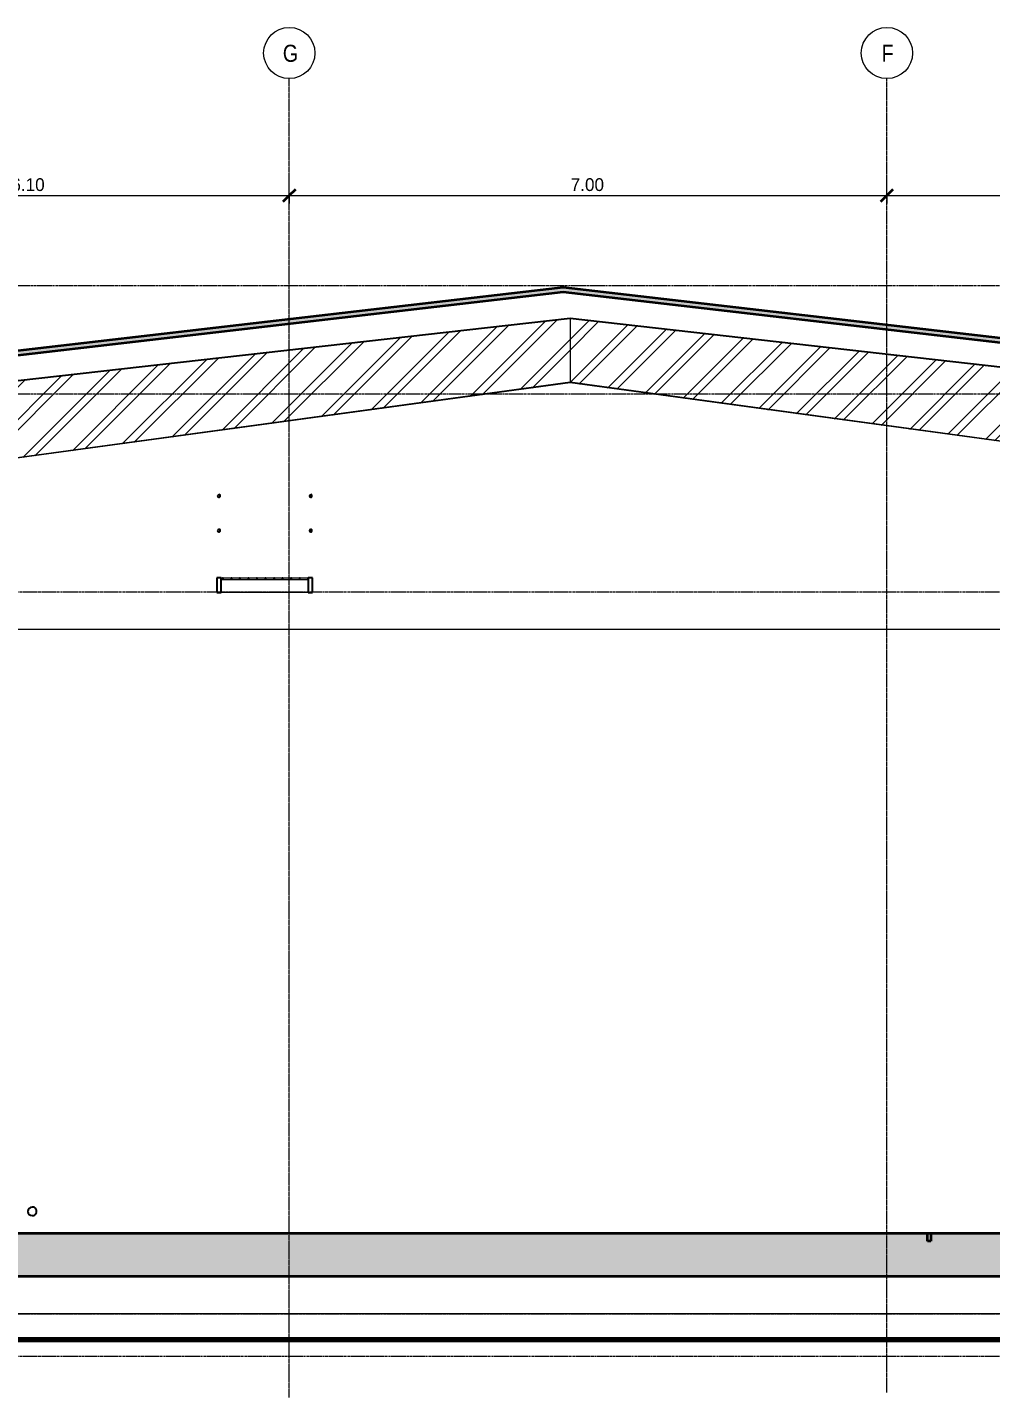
# Model space of a CAD drawing. Header units: centimetres. Extents: x -7221 to 15977, y -285 to 1507.
# Drawn here: x 4390 to 5518, y -98 to 1507 of the extents above; entities that cross this region are included whole.
import ezdxf

# ---------------------------------------------------------------- set-up
doc = ezdxf.new("R2010")
doc.units = ezdxf.units.CM
doc.linetypes.add('Centre', pattern=[3.1750000000000003, 0.6349999999999999, -0.4749999999999999, 1.59, -0.4749999999999999])
doc.linetypes.add('Grid Line', pattern=[2.2224999999999997, 1.27, -0.3174999999999999, 0.3174999999999999, -0.3174999999999999])
for name, color, linetype, lineweight in [('A-ANNO-DIMS', 7, 'Continuous', 9), ('A-ANNO-DIMS-100', 7, 'Continuous', 9), ('A-CLNG', 7, 'Continuous', 9), ('A-FLOR', 7, 'Continuous', 9), ('A-FLOR-HRAL', 7, 'Continuous', 9), ('A-FLOR-LEVL', 7, 'Continuous', 9), ('A-FLOR-PATT', 7, 'Continuous', 35), ('A-GENM', 7, 'Continuous', 9), ('A-ROOF', 7, 'Continuous', 9), ('A-ROOF-PATT', 7, 'Continuous', 35), ('C-BLDG-PADS', 7, 'Continuous', 9), ('C-TOPO', 7, 'Continuous', 9), ('S-BEAM', 7, 'Continuous', 9), ('S-GRID', 7, 'Continuous', 9), ('S-GRID-IDEN', 7, 'Continuous', 9)]:
    doc.layers.add(name, color=color, linetype=linetype, lineweight=lineweight)
doc.styles.add('Century Gothic_1', font='GOTHIC.TTF', dxfattribs={"height": 15})
doc.styles.add('Saira Condensed', font='SairaCondensed-Regular.ttf', dxfattribs={"height": 19.99999999999998})
doc.dimstyles.new('FCA_N_Cotas_E100', dxfattribs={"dimscale": 30.48, "dimtxt": 15.66252404576288, "dimasz": 0.4921259842519685, "dimexe": 0.6561679790026247, "dimexo": 0.6561680218144359, "dimgap": 0.03280839895013123, "dimtad": 1, "dimlfac": 0.01, "dimrnd": 0.01, "dimzin": 0, "dimdsep": 46, "dimtxsty": 'Century Gothic_1', "dimblk1": 'OBLIQUE', "dimblk2": 'OBLIQUE', "dimsah": 1, "dimcen": 0.09, "dimdle": 0.6561679790026247, "dimadec": 3, "dimazin": 2, "dimtfac": 1, "dimtdec": 4, "dimtix": 1, "dimtmove": 0, "dimatfit": 3, "dimfxl": 1, "dimtvp": 1, "dimtolj": 1, "dimtzin": 0, "dimarcsym": 2})
pattern_1 = [(45, (9164.840229645743, 0), (-25.14471713899363, 25.14471713899363), []), (45, (9164.840229645743, 38.1), (-25.14471713899363, 25.14471713899363), [])]

# ---------------------------------------------------------------- blocks, each defined once
blk = doc.blocks.new('RVR_Bolardo proteccion-05 - RVR_Bolardo proteccion-05-1756554-Elevación Eje 12')
at = {"layer": 'A-GENM', "color": 254, "lineweight": 25, "true_color": 0xcccccc}
for radius, start, end in [(5.023284961303943, 90, 269.9999999999893), (5.023284961303448, 269.9999999999916, 90.00000000000233)]:
    blk.add_arc((-4769.332112567533, 119.9625062024223), radius, start, end, dxfattribs=at)
blk = doc.blocks.new('PQ_RVR_ARQ-01_ZZ_ZZ_MO_T_A_rvt-3-Elevación Eje 12')
at = {"layer": 'A-ROOF-PATT', "lineweight": 9, "true_color": 0xeaeaea}
blk.add_hatch(color=254, dxfattribs=at).paths.add_polyline_path([(-2152.876348560932, 966.1211282790252), (-2152.876348560932, 971.1544872618613), (-4147.358685320422, 1201.930021859342), (-6109.620353959142, 974.5314956027796), (-6109.620353959142, 969.4980336984258), (-4147.358240913401, 1196.896611455511), (-2186.196393096993, 969.9764901184866)])
at = {"layer": 'A-CLNG', "color": 254, "lineweight": 18, "true_color": 0xe5e5e5}
blk.add_line((-2379.475307924328, 801.5449196125174), (-4786.917498108653, 801.5449196125174), dxfattribs=at)
at = {"layer": 'A-FLOR', "color": 254, "lineweight": 35, "true_color": 0xcccccc}
for p, q in [((-3720.707323036598, 94.00000000000001), (-5586.714069264179, 94.00000000000001)), ((-3720.707323036598, 85.11564299829068), (-3720.707323036598, 94.00000000000001)), ((-3716.707323036597, 85.11564299829068), (-3720.707323036598, 85.11564299829068)), ((-2573.486559538869, 94.00000000000001), (-3716.707323036598, 94.00000000000001)), ((-3716.707323036598, 94.00000000000001), (-3716.707323036597, 85.11564299829068)), ((-5836.918532931617, 44.00000000000002), (-1205.392481039799, 44.00000000000002))]:
    blk.add_line(p, q, dxfattribs=at)
at = {"layer": 'A-ROOF', "color": 254, "lineweight": 35, "true_color": 0xcccccc}
for p, q in [((-4147.358685320418, 1201.930021859341), (-6109.620353959137, 974.5314956027787)), ((-6109.620353959137, 969.4980336984255), (-4147.358240913398, 1196.896611455511)), ((-2152.87634856093, 971.1544872618605), (-4147.358685320418, 1201.930021859341)), ((-4147.358240913398, 1196.896611455511), (-2152.876348560929, 966.1211282790249))]:
    blk.add_line(p, q, dxfattribs=at)
at = {"layer": 'C-BLDG-PADS', "color": 254, "lineweight": 18, "true_color": 0xdadada}
for p, q in [((-1205.392481039798, 0), (-5936.918532931616, 0)), ((-5936.918532931616, -30.48), (-1205.392481039798, -30.48))]:
    blk.add_line(p, q, dxfattribs=at)
at = {"layer": 'C-TOPO', "color": 254, "true_color": 0xdadada}
blk.add_line((-4986.366800537114, -30.49595106124965), (-1291.656275024416, -30.49595106124965), dxfattribs=at)
at = {"layer": 'C-TOPO', "color": 254, "lineweight": 70, "true_color": 0xdadada}
blk.add_line((-1291.656281937346, -30.49595272235916), (-4986.366408842098, -30.49595272235916), dxfattribs=at)
at = {"layer": 'A-GENM', "color": 254, "lineweight": 9, "true_color": 0xe5e5e5}
blk.add_blockref('RVR_Bolardo proteccion-05 - RVR_Bolardo proteccion-05-1756554-Elevación Eje 12', (0, 0), dxfattribs=at)
blk = doc.blocks.new('M_RVR_Grating - 1_12 x 1_00-1792500-Elevación Eje 12')
at = {"layer": 'A-GENM', "color": 8, "true_color": 0x808080}
blk.add_line((-4446.089285714847, 844.8795009522698), (-4548.089285714846, 844.8795009522698), dxfattribs=at)
blk = doc.blocks.new('M_RVR_Grating - 1_12 x 1_00-V16-Elevación Eje 12')
at = {"layer": 'A-GENM', "lineweight": 25}
for p, q in [((-4548.089285714847, 861.8795009522698), (-4553.089285714847, 861.8795009522698)), ((-4553.089285714847, 861.8795009522698), (-4553.089285714847, 844.8795009522698)), ((-4548.089285714847, 844.8795009522698), (-4548.089285714847, 861.8795009522698)), ((-4441.089285714848, 861.8795009522698), (-4446.089285714848, 861.8795009522698)), ((-4446.089285714848, 861.8795009522698), (-4446.089285714848, 844.8795009522698)), ((-4441.089285714848, 844.8795009522698), (-4441.089285714848, 861.8795009522698)), ((-4553.089285714847, 844.8795009522698), (-4548.089285714847, 844.8795009522698)), ((-4446.089285714848, 844.8795009522698), (-4441.089285714848, 844.8795009522698))]:
    blk.add_line(p, q, dxfattribs=at)
at = {"layer": 'A-GENM', "color": 8, "true_color": 0x808080}
for p, q in [((-4548.089285714847, 861.8795009522698), (-4446.089285714848, 861.8795009522698)), ((-4446.089285714848, 859.7795009522699), (-4548.089285714847, 859.7795009522699)), ((-4446.089285714848, 844.8795009522698), (-4548.089285714847, 844.8795009522698))]:
    blk.add_line(p, q, dxfattribs=at)
at = {"layer": 'A-GENM', "lineweight": 25}
for centre, radius, start, end in [((-4546.089285714847, 861.3795009522698), 0.5, 0, 180), ((-4546.089285714847, 861.3795009522698), 0.5, 180, 0), ((-4536.089285714847, 861.3795009522698), 0.5, 0, 180), ((-4536.089285714847, 861.3795009522698), 0.5, 180, 0), ((-4526.089285714846, 861.3795009522698), 0.5, 0, 180), ((-4526.089285714846, 861.3795009522698), 0.5000000000009095, 180, 0), ((-4516.089285714847, 861.3795009522698), 0.5, 0, 180), ((-4516.089285714847, 861.3795009522698), 0.5, 180, 0), ((-4506.089285714847, 861.3795009522698), 0.5, 0, 180), ((-4506.089285714847, 861.3795009522698), 0.4999999999990905, 180, 0), ((-4496.089285714847, 861.3795009522698), 0.5000000000009095, 0, 180), ((-4496.089285714847, 861.3795009522698), 0.5, 180, 0), ((-4486.089285714847, 861.3795009522698), 0.5, 0, 180), ((-4486.089285714847, 861.3795009522698), 0.5, 180, 0), ((-4476.089285714846, 861.3795009522698), 0.4999999999990905, 0, 180), ((-4476.089285714846, 861.3795009522698), 0.5, 180, 0), ((-4466.089285714847, 861.3795009522698), 0.5, 0, 180), ((-4466.089285714847, 861.3795009522698), 0.5, 180, 0), ((-4456.089285714847, 861.3795009522698), 0.5, 0, 180), ((-4456.089285714847, 861.3795009522698), 0.5, 180, 0), ((-4446.089285714846, 861.3795009522698), 0.5, 0, 180), ((-4446.089285714846, 861.3795009522698), 0.5000000000009095, 180, 0)]:
    blk.add_arc(centre, radius, start, end, dxfattribs=at)
blk = doc.blocks.new('Railings 81 - Railings 41-1816426-Elevación Eje 12')
at = {"layer": 'A-FLOR-HRAL', "lineweight": 25}
for centre, radius, start, end in [((-4550.674816010354, 957.908156423281), 1.5, 90, 269.9999999999996), ((-4550.674816010354, 957.908156423281), 1.5, 269.9999999999996, 90), ((-4550.674816010354, 917.2887397680169), 1.5, 90, 269.9999999999996), ((-4550.674816010354, 917.2887397680169), 1.499999999999091, 269.9999999999996, 90)]:
    blk.add_arc(centre, radius, start, end, dxfattribs=at)
blk = doc.blocks.new('Railings 82 - Railings 41-1816464-Elevación Eje 12')
at = {"layer": 'A-FLOR-HRAL', "lineweight": 25}
for centre, radius, start, end in [((-4443.170805064076, 957.9081564232805), 1.5, 90, 269.9999999999996), ((-4443.170805064076, 957.9081564232805), 1.5, 269.9999999999996, 90), ((-4443.170805064076, 917.2887397680164), 1.5, 90, 269.9999999999996), ((-4443.170805064076, 917.2887397680164), 1.499999999999091, 269.9999999999996, 90)]:
    blk.add_arc(centre, radius, start, end, dxfattribs=at)
blk = doc.blocks.new('Grid - 3mm-1819951-Elevación Eje 12')
at = {"layer": 'S-GRID-IDEN', "color": 253, "true_color": 0xaaaaaa}
blk.add_circle((-1330.773171477718, 1476.687579969225), 30, dxfattribs=at)
blk = doc.blocks.new('DIMBLOCK27-Elevación Eje 12')
at = {"layer": 'A-ANNO-DIMS-100'}
for p, q in [((4086.301102460693, 1309.820971960846), (4086.301102460693, 1329.820971960846)), ((4696.581507590721, 1309.820971960846), (4696.581507590721, 1329.820971960846)), ((4086.301102460693, 1309.820971960846), (4696.581507590721, 1309.820971960846)), ((4086.301102460693, 1309.820971960846), (4086.301102460693, 1300.42757237374)), ((4696.581507590721, 1309.820971960846), (4696.581507590721, 1300.42757237374))]:
    blk.add_line(p, q, dxfattribs=at)
at = {"layer": 'A-ANNO-DIMS-100', "lineweight": 35}
for p, q in [((4086.301102460693, 1309.820971960846), (4093.801102460693, 1317.320971960846)), ((4696.581507590721, 1309.820971960846), (4704.081507590721, 1317.320971960846)), ((4086.301102460693, 1309.820971960846), (4078.801102460693, 1302.320971960846)), ((4696.581507590721, 1309.820971960846), (4689.081507590721, 1302.320971960846))]:
    blk.add_line(p, q, dxfattribs=at)
at = {"layer": 'A-ANNO-DIMS-100', "color": 0, "insert": (4371.055162616936, 1330.047367338274), "char_height": 15, "width": 48.92674178104976, "attachment_point": 1, "line_spacing_factor": 0.9845015114479527, "style": 'Century Gothic_1'}
blk.add_mtext('6.10', dxfattribs=at)
blk = doc.blocks.new('_Oblique')
at = {"color": 0, "linetype": 'ByBlock', "lineweight": -2}
blk.add_line((-0.5, -0.5), (0.5, 0.5), dxfattribs=at)
blk = doc.blocks.new('DIMBLOCK28-Elevación Eje 12')
at = {"layer": 'A-ANNO-DIMS-100'}
for p, q in [((4696.581507590721, 1309.820971960846), (4696.581507590721, 1329.820971960846)), ((5396.581507590721, 1309.820971960846), (5396.581507590721, 1329.820971960846)), ((4696.581507590721, 1309.820971960846), (5396.581507590721, 1309.820971960846)), ((4696.581507590721, 1309.820971960846), (4696.581507590721, 1300.42757237374)), ((5396.581507590721, 1309.820971960846), (5396.581507590721, 1300.42757237374))]:
    blk.add_line(p, q, dxfattribs=at)
at = {"layer": 'A-ANNO-DIMS-100', "lineweight": 35}
for p, q in [((4696.581507590721, 1309.820971960846), (4704.081507590721, 1317.320971960846)), ((5396.581507590721, 1309.820971960846), (5404.081507590721, 1317.320971960846)), ((4696.581507590721, 1309.820971960846), (4689.081507590721, 1302.320971960846)), ((5396.581507590721, 1309.820971960846), (5389.081507590721, 1302.320971960846))]:
    blk.add_line(p, q, dxfattribs=at)
at = {"layer": 'A-ANNO-DIMS-100', "color": 0, "insert": (5026.19536518195, 1330.047367338274), "char_height": 15, "width": 48.92674178104976, "attachment_point": 1, "line_spacing_factor": 0.9845015114479527, "style": 'Century Gothic_1'}
blk.add_mtext('7.00', dxfattribs=at)
blk = doc.blocks.new('DIMBLOCK29-Elevación Eje 12')
at = {"layer": 'A-ANNO-DIMS-100'}
for p, q in [((5396.581507590721, 1309.820971960846), (5396.581507590721, 1329.820971960846)), ((6006.177833559519, 1309.820971960846), (6006.177833559519, 1329.820971960846)), ((5396.581507590721, 1309.820971960846), (6006.177833559519, 1309.820971960846)), ((5396.581507590721, 1309.820971960846), (5396.581507590721, 1300.42757237374)), ((6006.177833559519, 1309.820971960846), (6006.177833559519, 1300.42757237374))]:
    blk.add_line(p, q, dxfattribs=at)
at = {"layer": 'A-ANNO-DIMS-100', "lineweight": 35}
for p, q in [((5396.581507590721, 1309.820971960846), (5404.081507590721, 1317.320971960846)), ((6006.177833559519, 1309.820971960846), (6013.677833559519, 1317.320971960846)), ((5396.581507590721, 1309.820971960846), (5389.081507590721, 1302.320971960846)), ((6006.177833559519, 1309.820971960846), (5998.677833559519, 1302.320971960846))]:
    blk.add_line(p, q, dxfattribs=at)
at = {"layer": 'A-ANNO-DIMS-100', "color": 0, "insert": (5680.993528166349, 1330.047367338274), "char_height": 15, "width": 48.92674178104976, "attachment_point": 1, "line_spacing_factor": 0.9845015114479527, "style": 'Century Gothic_1'}
blk.add_mtext('6.10', dxfattribs=at)

msp = doc.modelspace()

# ---------------------------------------------------------------- hatches: boundary and pattern name
at = {"layer": 'A-FLOR-PATT', "lineweight": 9, "true_color": 0x9a9a9a}
msp.add_hatch(color=253, dxfattribs=at).paths.add_polyline_path([(7710.200976769287, 43.99999999999952), (7957.247748605942, 43.99999999999952), (7957.247748605942, 94.00000000000028), (3281.108207047895, 94.00000000000028), (3281.108207047895, 43.99999999999952), (7393.766529241103, 43.99999999999952)])
at = {"layer": 'S-BEAM', "true_color": 0xc0c0c0}
h = msp.add_hatch(dxfattribs=at)
h.set_pattern_fill('FP_2', color=9, style=0, pattern_type=2)
h.set_pattern_definition(pattern_1)
h.paths.add_polyline_path([(3091.780648858638, 946.7794028976517), (5025.46493484592, 1165.53060694247), (5025.464934845922, 1166.116265705894), (3091.780648858638, 947.3650616610765)])
h = msp.add_hatch(dxfattribs=at)
h.set_pattern_fill('FP_7', color=9, style=0, pattern_type=2)
h.set_pattern_definition(pattern_1)
h.paths.add_polyline_path([(3092.287622068677, 827.460249645829), (3220.776533991256, 844.9756521853005), (3221.123424879352, 848.0263270422591), (3221.705523474013, 848.0263270422591), (3221.367797588295, 845.0562522912089), (5025.464934845922, 1090.987882550595), (5025.46493484592, 1165.53060694247), (3091.780648858638, 946.7794028976517), (3091.780648858638, 835.0145925121122), (3092.287622068677, 835.083772285971)])
h = msp.add_hatch(dxfattribs=at)
h.set_pattern_fill('FP_7', color=9, style=0, pattern_type=2)
h.set_pattern_definition(pattern_1)
h.paths.add_polyline_path([(6978.643836548749, 944.1091303545384), (6978.64383654875, 944.6948078226874), (5025.46493484592, 1166.116037756695), (5025.464934845922, 1165.530360288546), (6760.897634184735, 968.7938286680754)])
h = msp.add_hatch(dxfattribs=at)
h.set_pattern_fill('FP_2', color=9, style=0, pattern_type=2)
h.set_pattern_definition(pattern_1)
h.paths.add_polyline_path([(6978.643836548749, 824.7336651007532), (6978.643836548749, 944.1091303545384), (5025.46493484592, 1165.530360288546), (5025.464934845922, 1090.987882550586), (6934.965935143429, 830.6877666161778)])
h = msp.add_hatch(dxfattribs=at)
h.set_pattern_fill('FP_7', color=9, style=0, pattern_type=2)
h.set_pattern_definition(pattern_1)
h.paths.add_polyline_path([(3091.780648858638, 826.8036576876445), (5025.46493484592, 1090.400400367859), (5025.464934845922, 1090.987882550593), (3091.780648858638, 827.3911398703806)])
h = msp.add_hatch(dxfattribs=at)
h.set_pattern_fill('FP_2', color=9, style=0, pattern_type=2)
h.set_pattern_definition(pattern_1)
h.paths.add_polyline_path([(6978.643836548749, 824.1461829180163), (6978.643836548749, 824.7336651007515), (5025.46493484592, 1090.987882550586), (5025.46493484592, 1090.40040036785), (6760.897634184735, 853.8289962345845)])

# ---------------------------------------------------------------- linework, layer by layer
at = {"layer": 'A-FLOR', "lineweight": 35}
for p, q in [((6934.38383654877, 94.00000000000001), (3281.108207047901, 94.00000000000001)), ((3327.921696714126, 44.00000000000002), (7957.247748605944, 44.00000000000002))]:
    msp.add_line(p, q, dxfattribs=at)
at = {"layer": 'A-FLOR-LEVL', "color": 253, "linetype": 'Centre', "true_color": 0xaaaaaa}
for p, q in [((2707.753972725293, 1204.505043905773), (8282.407106684032, 1204.505043905773)), ((2707.753972725293, 1077.507959054845), (8282.407106684032, 1077.507959054845)), ((8282.407106684032, 845.1027828485936), (2707.753972725293, 845.1027828485936)), ((2707.753972725293, 93.99999999995497), (8282.407106684032, 93.99999999999386)), ((2707.753972725293, 0), (8282.407106684032, 0)), ((8282.407106684032, -50.00000000000006), (2707.753972725293, -50.00000000000006))]:
    msp.add_line(p, q, dxfattribs=at)
at = {"layer": 'S-BEAM'}
for p, q in [((5025.464934845925, 1166.116265705894), (3091.780648858643, 947.3650616610761)), ((5025.464934845925, 1165.530606942469), (3091.780648858643, 946.7794028976514)), ((5025.464934845924, 1166.116265705894), (5025.464934845924, 1165.530606942469)), ((6978.643836548752, 944.6948078226868), (5025.464934845925, 1166.116037756694)), ((5025.464934845924, 1166.116037756694), (5025.464934845924, 1165.530360288546)), ((5025.464934845924, 1165.530360288546), (5025.464934845924, 1090.987882550594)), ((6978.643836548752, 944.1091303545379), (5025.464934845925, 1165.530360288546)), ((5025.464934845924, 1165.530360288546), (5025.464934845924, 1090.987882550586)), ((5025.464934845925, 1090.987882550594), (3091.780648858643, 827.3911398703805)), ((5025.464934845924, 1090.400400367858), (3091.780648858643, 826.8036576876441)), ((5025.464934845924, 1090.987882550594), (5025.464934845924, 1090.400400367858)), ((6978.643836548752, 824.7336651007528), (5025.464934845924, 1090.987882550586)), ((5025.464934845924, 1090.987882550586), (5025.464934845924, 1090.400400367849)), ((6978.643836548752, 824.1461829180164), (5025.464934845924, 1090.400400367849))]:
    msp.add_line(p, q, dxfattribs=at)
at = {"layer": 'S-GRID', "color": 253, "linetype": 'Grid Line', "true_color": 0xaaaaaa}
for p, q in [((4696.581507590721, -98.15679701704576), (4696.581507590721, 1446.687579969226)), ((5396.581507590721, -92.32769649603364), (5396.581507590721, 1446.687579969226))]:
    msp.add_line(p, q, dxfattribs=at)

# ---------------------------------------------------------------- block references
at = {"lineweight": 5}
msp.add_blockref('PQ_RVR_ARQ-01_ZZ_ZZ_MO_T_A_rvt-3-Elevación Eje 12', (9164.840229645743, 0), dxfattribs=at)
at = {"layer": 'A-FLOR-HRAL', "lineweight": 25}
for name in ['Railings 81 - Railings 41-1816426-Elevación Eje 12', 'Railings 82 - Railings 41-1816464-Elevación Eje 12']:
    msp.add_blockref(name, (9164.840229645743, 0), dxfattribs=at)
at = {"layer": 'A-GENM', "color": 8, "true_color": 0x808080}
for name in ['M_RVR_Grating - 1_12 x 1_00-V16-Elevación Eje 12', 'M_RVR_Grating - 1_12 x 1_00-1792500-Elevación Eje 12']:
    msp.add_blockref(name, (9164.840229645743, 0), dxfattribs=at)
at = {"layer": 'S-GRID-IDEN', "color": 253, "true_color": 0xaaaaaa}
for p in [(6027.354679068442, 0), (6727.354679068442, 0)]:
    msp.add_blockref('Grid - 3mm-1819951-Elevación Eje 12', p, dxfattribs=at)

# ---------------------------------------------------------------- texts
at = {"layer": 'S-GRID-IDEN', "color": 253, "true_color": 0xaaaaaa, "char_height": 19.99999999999998, "attachment_point": 1, "style": 'Saira Condensed'}
for s, insert, width in [('G', (4689.007814451295, 1486.367057696908), 17.63712499999998), ('F', (5390.307814451295, 1486.367057696908), 14.43037499999999)]:
    msp.add_mtext(s, dxfattribs=dict(at, insert=insert, width=width))

# ---------------------------------------------------------------- dimensions: what is measured, and where the dimension line sits
at = {"layer": 'A-ANNO-DIMS'}
for base, p1, p2, override, picture, middle in [((4696.581507590721, 1309.820971960846), (4086.301102460693, 1320.427573678644), (4696.581507590721, 1320.427573678644), {"dimpost": '<>', "dimfxl": 610.2804051300282}, 'DIMBLOCK27-Elevación Eje 12', (4391.441305025707, 1318.698266376658)), ((5396.581507590721, 1309.820971960846), (4696.581507590721, 1320.427573678644), (5396.581507590721, 1320.427573678644), {"dimpost": '<>', "dimfxl": 700}, 'DIMBLOCK28-Elevación Eje 12', (5046.581507590721, 1318.698266376658)), ((6006.177833559519, 1309.820971960846), (5396.581507590721, 1320.427573678644), (6006.177833559519, 1320.427573678644), {"dimpost": '<>', "dimfxl": 609.5963259687978}, 'DIMBLOCK29-Elevación Eje 12', (5701.37967057512, 1318.698266376658))]:
    dim = msp.add_linear_dim(base=base, p1=p1, p2=p2, dimstyle='FCA_N_Cotas_E100', override=override, dxfattribs=at)
    dim.commit()
    dim.dimension.update_dxf_attribs({"geometry": picture, "text_midpoint": middle})

doc.saveas('drawing.dxf')
